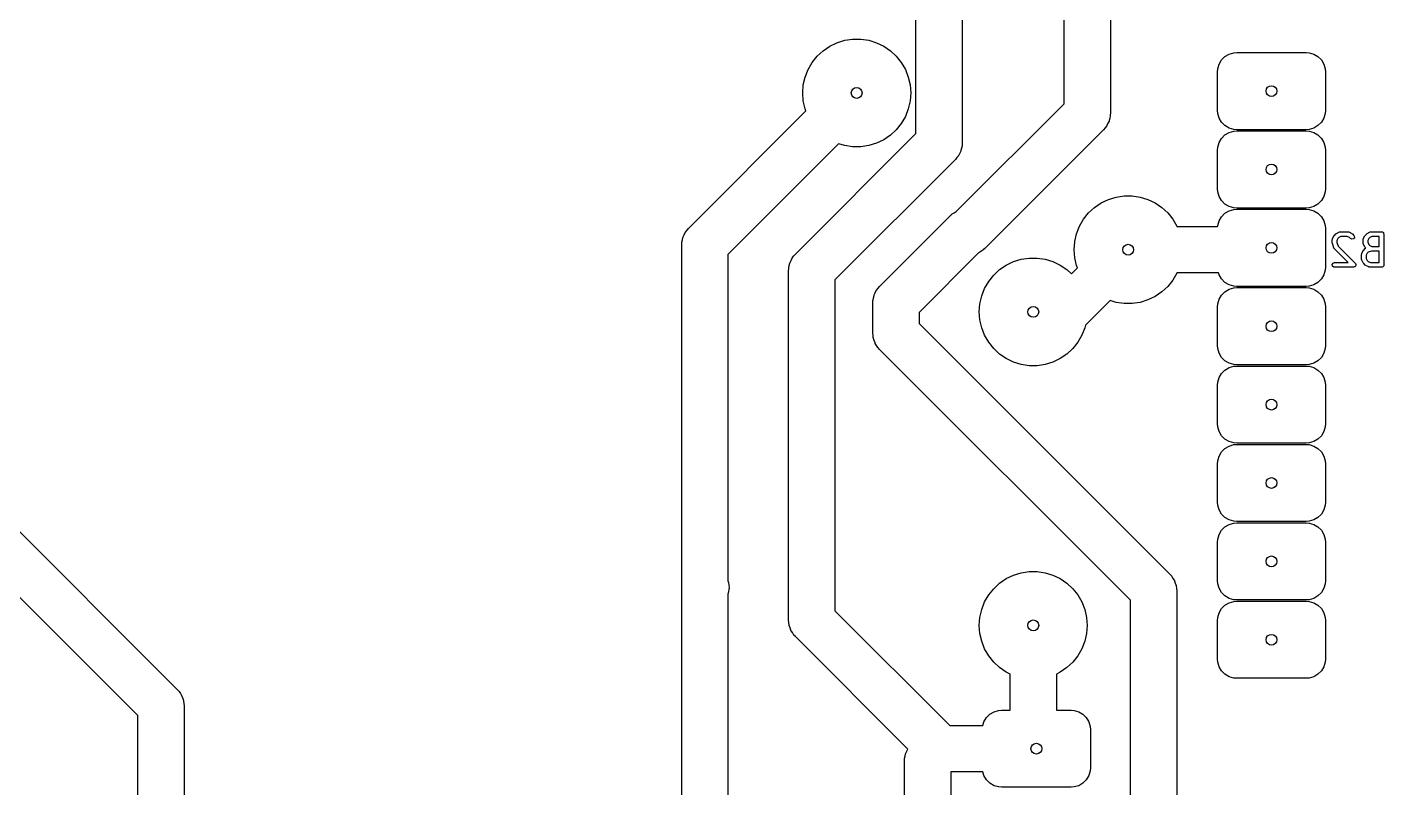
# Model space of a CAD drawing. Extents: x 90.5 to 180.6, y -135.5 to -50.2.
# Drawn here: x 135.49 to 179.46, y -108.29 to -83.64 of the extents above; entities that cross this region are included whole.
import ezdxf

# ---------------------------------------------------------------- set-up
doc = ezdxf.new("R2010")
doc.units = 0
doc.layers.add('BLACK', color=7, linetype='CONTINUOUS')

msp = doc.modelspace()

# ---------------------------------------------------------------- linework, layer by layer
at = {"layer": 'BLACK', "linetype": 'CONTINUOUS'}
for p, q in [((114.715, -79.4647), (140.357, -105.107)), ((170.6, -80.025), (170.6, -86.43)), ((169.1, -86.1193), (169.1, -80.3357)), ((139.077, -105.948), (113.874, -80.745)), ((164.295, -87.0843), (164.295, -83.2496)), ((165.795, -83.2496), (165.795, -87.395)), ((161.093, -84.5797), (161.285, -84.4018)), ((161.285, -84.4018), (161.501, -84.2545)), ((161.501, -84.2545), (161.737, -84.141)), ((161.737, -84.141), (161.987, -84.0639)), ((161.987, -84.0639), (162.245, -84.0249)), ((162.245, -84.0249), (162.507, -84.0249)), ((162.507, -84.0249), (162.766, -84.0639)), ((162.766, -84.0639), (163.016, -84.141)), ((163.016, -84.141), (163.251, -84.2545)), ((163.251, -84.2545), (163.467, -84.4018)), ((163.467, -84.4018), (163.659, -84.5797)), ((160.799, -85.0107), (160.93, -84.7842)), ((160.93, -84.7842), (161.093, -84.5797)), ((163.659, -84.5797), (163.822, -84.7842)), ((163.822, -84.7842), (163.953, -85.0107)), ((174.078, -84.9872), (174.121, -84.8368)), ((174.121, -84.8368), (174.201, -84.7019)), ((174.201, -84.7019), (174.312, -84.5912)), ((174.312, -84.5912), (174.447, -84.5114)), ((174.447, -84.5114), (174.597, -84.4677)), ((174.597, -84.4677), (174.695, -84.46)), ((174.695, -84.46), (176.945, -84.46)), ((176.945, -84.46), (177.043, -84.4677)), ((177.043, -84.4677), (177.193, -84.5114)), ((177.193, -84.5114), (177.328, -84.5912)), ((177.328, -84.5912), (177.439, -84.7019)), ((177.439, -84.7019), (177.519, -84.8368)), ((177.519, -84.8368), (177.562, -84.9872)), ((160.646, -85.5092), (160.704, -85.2542)), ((160.704, -85.2542), (160.799, -85.0107)), ((163.953, -85.0107), (164.048, -85.2542)), ((164.048, -85.2542), (164.107, -85.5092)), ((174.07, -85.085), (174.078, -84.9872)), ((174.07, -86.335), (174.07, -85.085)), ((177.562, -84.9872), (177.57, -85.085)), ((177.57, -85.085), (177.57, -86.335)), ((160.626, -85.77), (160.646, -85.5092)), ((164.107, -85.5092), (164.126, -85.77)), ((160.646, -86.0308), (160.626, -85.77)), ((160.704, -86.2858), (160.646, -86.0308)), ((164.107, -86.0308), (164.048, -86.2858)), ((164.126, -85.77), (164.107, -86.0308)), ((165.613, -89.6062), (169.1, -86.1193)), ((156.924, -90.1613), (160.731, -86.3546)), ((160.731, -86.3546), (160.704, -86.2858)), ((163.953, -86.5293), (163.822, -86.7558)), ((164.048, -86.2858), (163.953, -86.5293)), ((170.577, -86.5913), (170.562, -86.6659)), ((170.595, -86.5171), (170.577, -86.5913)), ((170.596, -86.5018), (170.595, -86.5171)), ((170.597, -86.4954), (170.596, -86.5018)), ((170.6, -86.43), (170.597, -86.4845)), ((170.597, -86.4845), (170.597, -86.4954)), ((174.078, -86.4328), (174.07, -86.335)), ((174.121, -86.5832), (174.078, -86.4328)), ((174.201, -86.7181), (174.121, -86.5832)), ((177.519, -86.5832), (177.439, -86.7181)), ((177.562, -86.4328), (177.519, -86.5832)), ((177.57, -86.335), (177.562, -86.4328)), ((163.659, -86.9603), (163.467, -87.1382)), ((163.822, -86.7558), (163.659, -86.9603)), ((170.38, -86.9603), (166.53, -90.8103)), ((170.428, -86.9005), (170.38, -86.9603)), ((170.477, -86.8421), (170.428, -86.9005)), ((170.482, -86.8323), (170.477, -86.8421)), ((170.488, -86.8237), (170.482, -86.8323)), ((170.521, -86.7546), (170.488, -86.8237)), ((170.555, -86.6865), (170.521, -86.7546)), ((170.557, -86.6758), (170.555, -86.6865)), ((170.562, -86.6659), (170.557, -86.6758)), ((174.312, -86.8288), (174.201, -86.7181)), ((174.447, -86.9086), (174.312, -86.8288)), ((174.312, -87.1312), (174.447, -87.0514)), ((174.597, -86.9523), (174.447, -86.9086)), ((174.447, -87.0514), (174.597, -87.0077)), ((174.695, -86.96), (174.597, -86.9523)), ((174.597, -87.0077), (174.695, -87)), ((176.945, -86.96), (174.695, -86.96)), ((174.695, -87), (176.945, -87)), ((177.043, -86.9523), (176.945, -86.96)), ((176.945, -87), (177.043, -87.0077)), ((177.193, -86.9086), (177.043, -86.9523)), ((177.043, -87.0077), (177.193, -87.0514)), ((177.328, -86.8288), (177.193, -86.9086)), ((177.193, -87.0514), (177.328, -87.1312)), ((177.439, -86.7181), (177.328, -86.8288)), ((161.791, -87.4158), (158.205, -91.0022)), ((160.39, -90.9897), (164.295, -87.0843)), ((161.987, -87.4761), (161.791, -87.4158)), ((162.245, -87.5151), (161.987, -87.4761)), ((162.766, -87.4761), (162.507, -87.5151)), ((163.016, -87.399), (162.766, -87.4761)), ((163.251, -87.2855), (163.016, -87.399)), ((163.467, -87.1382), (163.251, -87.2855)), ((165.79, -87.4821), (165.772, -87.5563)), ((165.791, -87.4668), (165.79, -87.4821)), ((165.792, -87.4604), (165.791, -87.4668)), ((165.795, -87.395), (165.792, -87.4495)), ((165.792, -87.4495), (165.792, -87.4604)), ((174.078, -87.5272), (174.121, -87.3768)), ((174.121, -87.3768), (174.201, -87.2419)), ((174.201, -87.2419), (174.312, -87.1312)), ((177.328, -87.1312), (177.439, -87.2419)), ((177.439, -87.2419), (177.519, -87.3768)), ((177.519, -87.3768), (177.562, -87.5272)), ((165.575, -87.9253), (161.67, -91.8307)), ((162.507, -87.5151), (162.245, -87.5151)), ((165.623, -87.8655), (165.575, -87.9253)), ((165.672, -87.8071), (165.623, -87.8655)), ((165.677, -87.7973), (165.672, -87.8071)), ((165.683, -87.7887), (165.677, -87.7973)), ((165.716, -87.7196), (165.683, -87.7887)), ((165.75, -87.6515), (165.716, -87.7196)), ((165.752, -87.6408), (165.75, -87.6515)), ((165.757, -87.6309), (165.752, -87.6408)), ((165.772, -87.5563), (165.757, -87.6309)), ((174.07, -87.625), (174.078, -87.5272)), ((174.07, -88.875), (174.07, -87.625)), ((177.562, -87.5272), (177.57, -87.625)), ((177.57, -87.625), (177.57, -88.875)), ((170.3, -89.3345), (170.536, -89.221)), ((170.536, -89.221), (170.786, -89.1439)), ((170.786, -89.1439), (171.044, -89.1049)), ((171.044, -89.1049), (171.306, -89.1049)), ((171.306, -89.1049), (171.564, -89.1439)), ((171.564, -89.1439), (171.814, -89.221)), ((171.814, -89.221), (172.05, -89.3345)), ((174.078, -88.9728), (174.07, -88.875)), ((174.121, -89.1232), (174.078, -88.9728)), ((174.201, -89.2581), (174.121, -89.1232)), ((174.312, -89.3688), (174.201, -89.2581)), ((177.439, -89.2581), (177.328, -89.3688)), ((177.519, -89.1232), (177.439, -89.2581)), ((177.562, -88.9728), (177.519, -89.1232)), ((177.57, -88.875), (177.562, -88.9728)), ((165.45, -89.7134), (165.458, -89.7055)), ((165.458, -89.7055), (165.463, -89.7019)), ((165.463, -89.7019), (165.475, -89.6917)), ((165.475, -89.6917), (165.54, -89.6517)), ((165.54, -89.6517), (165.603, -89.6098)), ((165.603, -89.6098), (165.613, -89.6062)), ((169.729, -89.8642), (169.892, -89.6597)), ((169.892, -89.6597), (170.084, -89.4818)), ((170.084, -89.4818), (170.3, -89.3345)), ((172.05, -89.3345), (172.266, -89.4818)), ((172.266, -89.4818), (172.458, -89.6597)), ((172.458, -89.6597), (172.621, -89.8642)), ((174.201, -89.7819), (174.312, -89.6712)), ((174.447, -89.4486), (174.312, -89.3688)), ((174.312, -89.6712), (174.447, -89.5914)), ((174.597, -89.4923), (174.447, -89.4486)), ((174.447, -89.5914), (174.597, -89.5477)), ((174.695, -89.5), (174.597, -89.4923)), ((174.597, -89.5477), (174.695, -89.54)), ((176.945, -89.5), (174.695, -89.5)), ((174.695, -89.54), (176.945, -89.54)), ((177.043, -89.4923), (176.945, -89.5)), ((176.945, -89.54), (177.043, -89.5477)), ((177.193, -89.4486), (177.043, -89.4923)), ((177.043, -89.5477), (177.193, -89.5914)), ((177.328, -89.3688), (177.193, -89.4486)), ((177.193, -89.5914), (177.328, -89.6712)), ((177.328, -89.6712), (177.439, -89.7819)), ((163.12, -92.0397), (165.41, -89.7497)), ((165.41, -89.7497), (165.45, -89.7134)), ((169.503, -90.3342), (169.598, -90.0907)), ((169.598, -90.0907), (169.729, -89.8642)), ((172.621, -89.8642), (172.752, -90.0907)), ((172.752, -90.0907), (172.755, -90.1)), ((172.755, -90.1), (174.075, -90.1)), ((174.075, -90.1), (174.078, -90.0672)), ((174.078, -90.0672), (174.121, -89.9168)), ((174.121, -89.9168), (174.201, -89.7819)), ((177.439, -89.7819), (177.519, -89.9168)), ((177.519, -89.9168), (177.562, -90.0672)), ((177.562, -90.0672), (177.57, -90.165)), ((156.71, -90.6045), (156.727, -90.5303)), ((156.727, -90.5303), (156.743, -90.4557)), ((156.743, -90.4557), (156.747, -90.4457)), ((156.747, -90.4457), (156.75, -90.4351)), ((156.75, -90.4351), (156.784, -90.3669)), ((156.784, -90.3669), (156.816, -90.2978)), ((156.816, -90.2978), (156.823, -90.2892)), ((156.823, -90.2892), (156.828, -90.2794)), ((156.828, -90.2794), (156.877, -90.2211)), ((156.877, -90.2211), (156.924, -90.1613)), ((169.445, -90.5892), (169.503, -90.3342)), ((177.57, -90.165), (177.57, -91.415)), ((177.789, -90.5329), (177.794, -90.5072)), ((177.789, -90.6281), (177.789, -90.5329)), ((177.794, -90.5072), (177.797, -90.5038)), ((177.797, -90.4993), (177.845, -90.4041)), ((177.797, -90.5038), (177.797, -90.4993)), ((177.845, -90.4041), (177.858, -90.3861)), ((177.858, -90.3861), (177.859, -90.3846)), ((177.859, -90.3846), (177.906, -90.337)), ((177.906, -90.337), (177.925, -90.3241)), ((177.925, -90.3241), (177.926, -90.3229)), ((177.926, -90.3229), (178.021, -90.2753)), ((177.974, -90.482), (177.939, -90.5506)), ((177.939, -90.5506), (177.939, -90.6159)), ((178.004, -90.4516), (177.974, -90.482)), ((178.072, -90.4174), (178.004, -90.4516)), ((178.021, -90.2753), (178.046, -90.2679)), ((178.046, -90.2679), (178.051, -90.2689)), ((178.051, -90.2689), (178.055, -90.2674)), ((178.055, -90.2674), (178.293, -90.2674)), ((178.275, -90.4174), (178.072, -90.4174)), ((178.344, -90.4516), (178.275, -90.4174)), ((178.293, -90.2674), (178.319, -90.2719)), ((178.319, -90.2719), (178.322, -90.2748)), ((178.322, -90.2748), (178.326, -90.2753)), ((178.326, -90.2753), (178.422, -90.3229)), ((178.383, -90.4907), (178.344, -90.4516)), ((178.429, -90.5123), (178.383, -90.4907)), ((178.422, -90.3229), (178.44, -90.3363)), ((178.479, -90.4991), (178.429, -90.5123)), ((178.44, -90.3363), (178.441, -90.337)), ((178.441, -90.337), (178.489, -90.3846)), ((178.508, -90.457), (178.479, -90.4991)), ((178.489, -90.3846), (178.504, -90.4059)), ((178.504, -90.4059), (178.508, -90.457)), ((178.789, -90.5329), (178.794, -90.5072)), ((178.789, -90.6281), (178.789, -90.5329)), ((178.794, -90.5072), (178.797, -90.5038)), ((178.797, -90.4993), (178.845, -90.4041)), ((178.797, -90.5038), (178.797, -90.4993)), ((178.845, -90.4041), (178.858, -90.3861)), ((178.858, -90.3861), (178.859, -90.3846)), ((178.859, -90.3846), (178.906, -90.337)), ((178.906, -90.337), (178.925, -90.3241)), ((178.925, -90.3241), (178.926, -90.3229)), ((178.926, -90.3229), (179.021, -90.2753)), ((178.974, -90.482), (178.939, -90.5506)), ((178.939, -90.5506), (178.939, -90.6104)), ((179.004, -90.4516), (178.974, -90.482)), ((179.072, -90.4174), (179.004, -90.4516)), ((179.021, -90.2753), (179.046, -90.2679)), ((179.046, -90.2679), (179.051, -90.2689)), ((179.051, -90.2689), (179.055, -90.2674)), ((179.055, -90.2674), (179.388, -90.2674)), ((179.313, -90.4174), (179.072, -90.4174)), ((179.313, -90.7436), (179.313, -90.4174)), ((179.388, -90.2674), (179.398, -90.2691)), ((179.398, -90.2691), (179.401, -90.2685)), ((179.401, -90.2685), (179.404, -90.2702)), ((179.404, -90.2702), (179.414, -90.2719)), ((179.414, -90.2719), (179.429, -90.2844)), ((179.429, -90.2844), (179.446, -90.2942)), ((179.446, -90.2942), (179.448, -90.3005)), ((179.448, -90.3005), (179.453, -90.3049)), ((179.453, -90.3049), (179.456, -90.3241)), ((179.456, -90.3241), (179.463, -90.3424)), ((179.463, -90.3424), (179.463, -91.3424)), ((156.705, -90.6916), (156.708, -90.6371)), ((156.705, -119.755), (156.705, -90.6916)), ((156.707, -90.6262), (156.709, -90.6198)), ((156.708, -90.6371), (156.707, -90.6262)), ((156.709, -90.6198), (156.71, -90.6045)), ((158.205, -91.0022), (158.205, -101.578)), ((160.342, -91.0495), (160.39, -90.9897)), ((166.327, -90.9538), (164.4, -92.8807)), ((166.337, -90.9502), (166.327, -90.9538)), ((166.4, -90.9083), (166.337, -90.9502)), ((166.465, -90.8683), (166.4, -90.9083)), ((166.477, -90.8581), (166.465, -90.8683)), ((166.482, -90.8545), (166.477, -90.8581)), ((166.49, -90.8466), (166.482, -90.8545)), ((166.53, -90.8103), (166.49, -90.8466)), ((169.425, -90.85), (169.445, -90.5892)), ((169.445, -91.1108), (169.425, -90.85)), ((177.79, -90.6296), (177.789, -90.6281)), ((177.793, -90.6518), (177.79, -90.6296)), ((177.841, -90.7947), (177.793, -90.6518)), ((177.844, -90.7982), (177.841, -90.7947)), ((177.844, -90.8026), (177.844, -90.7982)), ((177.859, -90.824), (177.844, -90.8026)), ((178.302, -91.2674), (177.859, -90.824)), ((177.939, -90.6159), (177.977, -90.7304)), ((177.977, -90.7304), (178.536, -91.2893)), ((178.742, -91.009), (178.746, -90.9834)), ((178.742, -91.1519), (178.742, -91.009)), ((178.746, -90.9834), (178.749, -90.98)), ((178.749, -90.98), (178.75, -90.9755)), ((178.75, -90.9755), (178.797, -90.8803)), ((178.791, -90.6323), (178.789, -90.6281)), ((178.79, -90.6367), (178.791, -90.6323)), ((178.797, -90.6616), (178.79, -90.6367)), ((178.845, -90.7569), (178.797, -90.6616)), ((178.797, -90.8803), (178.811, -90.8623)), ((178.811, -90.8608), (178.859, -90.8132)), ((178.811, -90.8623), (178.811, -90.8608)), ((178.846, -90.758), (178.845, -90.7569)), ((178.859, -90.7764), (178.846, -90.758)), ((178.881, -90.7982), (178.859, -90.7764)), ((178.859, -90.8132), (178.88, -90.7982)), ((178.88, -90.7982), (178.881, -90.7982)), ((178.926, -90.9582), (178.892, -91.0268)), ((178.952, -90.9317), (178.926, -90.9582)), ((178.939, -90.6104), (178.974, -90.6789)), ((179.067, -90.8936), (178.952, -90.9317)), ((178.974, -90.6789), (179.004, -90.7093)), ((179.004, -90.7093), (179.072, -90.7436)), ((179.313, -90.8936), (179.067, -90.8936)), ((179.072, -90.7436), (179.313, -90.7436)), ((179.313, -91.2674), (179.313, -90.8936)), ((160.17, -91.52), (160.173, -91.4655)), ((160.173, -91.4546), (160.174, -91.4482)), ((160.173, -91.4655), (160.173, -91.4546)), ((160.174, -91.4482), (160.175, -91.4329)), ((160.175, -91.4329), (160.193, -91.3587)), ((160.193, -91.3587), (160.208, -91.2841)), ((160.208, -91.2841), (160.213, -91.2742)), ((160.213, -91.2742), (160.215, -91.2635)), ((160.215, -91.2635), (160.249, -91.1954)), ((160.249, -91.1954), (160.282, -91.1263)), ((160.282, -91.1263), (160.288, -91.1177)), ((160.288, -91.1177), (160.293, -91.1079)), ((160.293, -91.1079), (160.342, -91.0495)), ((167.009, -91.4968), (167.225, -91.3495)), ((167.225, -91.3495), (167.461, -91.236)), ((167.461, -91.236), (167.711, -91.1589)), ((167.711, -91.1589), (167.969, -91.1199)), ((167.969, -91.1199), (168.231, -91.1199)), ((168.231, -91.1199), (168.489, -91.1589)), ((168.489, -91.1589), (168.739, -91.236)), ((168.739, -91.236), (168.975, -91.3495)), ((168.975, -91.3495), (169.191, -91.4968)), ((169.334, -91.6298), (169.53, -91.4346)), ((169.503, -91.3658), (169.445, -91.1108)), ((169.53, -91.4346), (169.503, -91.3658)), ((177.57, -91.415), (177.562, -91.5128)), ((177.79, -91.3294), (177.816, -91.2849)), ((177.799, -91.3799), (177.79, -91.3294)), ((177.839, -91.4129), (177.799, -91.3799)), ((177.816, -91.2849), (177.864, -91.2674)), ((177.864, -91.4174), (177.839, -91.4129)), ((177.864, -91.2674), (178.302, -91.2674)), ((178.483, -91.4174), (177.864, -91.4174)), ((178.505, -91.4097), (178.483, -91.4174)), ((178.526, -91.4038), (178.505, -91.4097)), ((178.528, -91.401), (178.526, -91.4038)), ((178.532, -91.3998), (178.528, -91.401)), ((178.543, -91.3803), (178.532, -91.3998)), ((178.536, -91.2893), (178.546, -91.3028)), ((178.556, -91.3618), (178.543, -91.3803)), ((178.546, -91.3028), (178.548, -91.3049)), ((178.548, -91.3049), (178.549, -91.3069)), ((178.549, -91.3069), (178.551, -91.3107)), ((178.551, -91.3107), (178.553, -91.3332)), ((178.553, -91.3332), (178.557, -91.3554)), ((178.557, -91.3554), (178.555, -91.3584)), ((178.555, -91.3584), (178.556, -91.3618)), ((178.743, -91.1561), (178.742, -91.1519)), ((178.742, -91.1605), (178.743, -91.1561)), ((178.75, -91.1854), (178.742, -91.1605)), ((178.797, -91.2807), (178.75, -91.1854)), ((178.798, -91.2818), (178.797, -91.2807)), ((178.811, -91.3002), (178.798, -91.2818)), ((178.859, -91.3478), (178.811, -91.3002)), ((178.86, -91.3485), (178.859, -91.3478)), ((178.878, -91.3618), (178.86, -91.3485)), ((178.974, -91.4095), (178.878, -91.3618)), ((178.892, -91.0268), (178.892, -91.1342)), ((178.892, -91.1342), (178.926, -91.2027)), ((178.926, -91.2027), (178.956, -91.2331)), ((178.956, -91.2331), (179.025, -91.2674)), ((178.978, -91.41), (178.974, -91.4095)), ((178.981, -91.4129), (178.978, -91.41)), ((179.007, -91.4174), (178.981, -91.4129)), ((179.388, -91.4174), (179.007, -91.4174)), ((179.025, -91.2674), (179.313, -91.2674)), ((179.406, -91.4107), (179.388, -91.4174)), ((179.426, -91.4073), (179.406, -91.4107)), ((179.43, -91.4021), (179.426, -91.4073)), ((179.436, -91.3998), (179.43, -91.4021)), ((179.446, -91.383), (179.436, -91.3998)), ((179.459, -91.368), (179.446, -91.383)), ((179.46, -91.3583), (179.459, -91.368)), ((179.462, -91.3554), (179.46, -91.3583)), ((179.463, -91.3424), (179.461, -91.3521)), ((179.461, -91.3521), (179.462, -91.3554)), ((160.17, -102.86), (160.17, -91.52)), ((161.67, -91.8307), (161.67, -102.549)), ((166.523, -92.1057), (166.654, -91.8792)), ((166.654, -91.8792), (166.817, -91.6747)), ((166.817, -91.6747), (167.009, -91.4968)), ((169.191, -91.4968), (169.334, -91.6298)), ((172.621, -91.8358), (172.458, -92.0403)), ((172.752, -91.6093), (172.621, -91.8358)), ((172.755, -91.6), (172.752, -91.6093)), ((174.103, -91.6), (172.755, -91.6)), ((174.121, -91.6632), (174.103, -91.6)), ((174.201, -91.7981), (174.121, -91.6632)), ((174.312, -91.9088), (174.201, -91.7981)), ((177.439, -91.7981), (177.328, -91.9088)), ((177.519, -91.6632), (177.439, -91.7981)), ((177.562, -91.5128), (177.519, -91.6632)), ((162.923, -92.4087), (162.938, -92.3341)), ((162.938, -92.3341), (162.943, -92.3242)), ((162.943, -92.3242), (162.945, -92.3135)), ((162.945, -92.3135), (162.979, -92.2454)), ((162.979, -92.2454), (163.012, -92.1763)), ((163.012, -92.1763), (163.018, -92.1677)), ((163.018, -92.1677), (163.023, -92.1579)), ((163.023, -92.1579), (163.072, -92.0995)), ((163.072, -92.0995), (163.12, -92.0397)), ((166.428, -92.3492), (166.523, -92.1057)), ((172.266, -92.2182), (172.05, -92.3655)), ((172.458, -92.0403), (172.266, -92.2182)), ((174.121, -92.4568), (174.201, -92.3219)), ((174.201, -92.3219), (174.312, -92.2112)), ((174.447, -91.9886), (174.312, -91.9088)), ((174.312, -92.2112), (174.447, -92.1314)), ((174.597, -92.0323), (174.447, -91.9886)), ((174.447, -92.1314), (174.597, -92.0877)), ((174.695, -92.04), (174.597, -92.0323)), ((174.597, -92.0877), (174.695, -92.08)), ((176.945, -92.04), (174.695, -92.04)), ((174.695, -92.08), (176.945, -92.08)), ((177.043, -92.0323), (176.945, -92.04)), ((176.945, -92.08), (177.043, -92.0877)), ((177.193, -91.9886), (177.043, -92.0323)), ((177.043, -92.0877), (177.193, -92.1314)), ((177.328, -91.9088), (177.193, -91.9886)), ((177.193, -92.1314), (177.328, -92.2112)), ((177.328, -92.2112), (177.439, -92.3219)), ((177.439, -92.3219), (177.519, -92.4568)), ((162.9, -92.57), (162.903, -92.5155)), ((162.9, -93.55), (162.9, -92.57)), ((162.903, -92.5046), (162.904, -92.4982)), ((162.903, -92.5155), (162.903, -92.5046)), ((162.904, -92.4982), (162.905, -92.4829)), ((162.905, -92.4829), (162.923, -92.4087)), ((166.35, -92.865), (166.37, -92.6042)), ((166.37, -92.6042), (166.428, -92.3492)), ((170.59, -92.4958), (169.792, -93.2935)), ((170.786, -92.5561), (170.59, -92.4958)), ((171.044, -92.5951), (170.786, -92.5561)), ((171.306, -92.5951), (171.044, -92.5951)), ((171.564, -92.5561), (171.306, -92.5951)), ((171.814, -92.479), (171.564, -92.5561)), ((172.05, -92.3655), (171.814, -92.479)), ((174.07, -92.705), (174.078, -92.6072)), ((174.07, -93.955), (174.07, -92.705)), ((174.078, -92.6072), (174.121, -92.4568)), ((177.519, -92.4568), (177.562, -92.6072)), ((177.562, -92.6072), (177.57, -92.705)), ((177.57, -92.705), (177.57, -93.955)), ((164.4, -92.8807), (164.4, -93.2393)), ((166.37, -93.1258), (166.35, -92.865)), ((166.428, -93.3808), (166.37, -93.1258)), ((162.909, -93.6257), (162.9, -93.55)), ((162.915, -93.7017), (162.909, -93.6257)), ((164.4, -93.2393), (172.53, -101.37)), ((166.523, -93.6243), (166.428, -93.3808)), ((166.654, -93.8508), (166.523, -93.6243)), ((169.677, -93.6243), (169.546, -93.8508)), ((169.772, -93.3808), (169.677, -93.6243)), ((169.792, -93.2935), (169.772, -93.3808)), ((162.919, -93.7121), (162.915, -93.7017)), ((162.92, -93.723), (162.919, -93.7121)), ((162.946, -93.7946), (162.92, -93.723)), ((162.97, -93.867), (162.946, -93.7946)), ((162.976, -93.8763), (162.97, -93.867)), ((162.98, -93.8866), (162.976, -93.8763)), ((163.022, -93.9503), (162.98, -93.8866)), ((163.062, -94.0152), (163.022, -93.9503)), ((163.072, -94.0266), (163.062, -94.0152)), ((163.075, -94.0321), (163.072, -94.0266)), ((163.083, -94.0396), (163.075, -94.0321)), ((163.12, -94.0803), (163.083, -94.0396)), ((171.25, -102.211), (163.12, -94.0803)), ((166.817, -94.0553), (166.654, -93.8508)), ((167.009, -94.2332), (166.817, -94.0553)), ((169.383, -94.0553), (169.191, -94.2332)), ((169.546, -93.8508), (169.383, -94.0553)), ((174.078, -94.0528), (174.07, -93.955)), ((174.121, -94.2032), (174.078, -94.0528)), ((177.562, -94.0528), (177.519, -94.2032)), ((177.57, -93.955), (177.562, -94.0528)), ((167.225, -94.3805), (167.009, -94.2332)), ((167.461, -94.494), (167.225, -94.3805)), ((167.711, -94.5711), (167.461, -94.494)), ((168.739, -94.494), (168.489, -94.5711)), ((168.975, -94.3805), (168.739, -94.494)), ((169.191, -94.2332), (168.975, -94.3805)), ((174.201, -94.3381), (174.121, -94.2032)), ((174.312, -94.4488), (174.201, -94.3381)), ((174.447, -94.5286), (174.312, -94.4488)), ((174.597, -94.5723), (174.447, -94.5286)), ((177.193, -94.5286), (177.043, -94.5723)), ((177.328, -94.4488), (177.193, -94.5286)), ((177.439, -94.3381), (177.328, -94.4488)), ((177.519, -94.2032), (177.439, -94.3381)), ((167.969, -94.6101), (167.711, -94.5711)), ((168.231, -94.6101), (167.969, -94.6101)), ((168.489, -94.5711), (168.231, -94.6101)), ((174.121, -94.9968), (174.201, -94.8619)), ((174.201, -94.8619), (174.312, -94.7512)), ((174.312, -94.7512), (174.447, -94.6714)), ((174.447, -94.6714), (174.597, -94.6277)), ((174.695, -94.58), (174.597, -94.5723)), ((174.597, -94.6277), (174.695, -94.62)), ((176.945, -94.58), (174.695, -94.58)), ((174.695, -94.62), (176.945, -94.62)), ((177.043, -94.5723), (176.945, -94.58)), ((176.945, -94.62), (177.043, -94.6277)), ((177.043, -94.6277), (177.193, -94.6714)), ((177.193, -94.6714), (177.328, -94.7512)), ((177.328, -94.7512), (177.439, -94.8619)), ((177.439, -94.8619), (177.519, -94.9968)), ((174.07, -95.245), (174.078, -95.1472)), ((174.07, -96.495), (174.07, -95.245)), ((174.078, -95.1472), (174.121, -94.9968)), ((177.519, -94.9968), (177.562, -95.1472)), ((177.562, -95.1472), (177.57, -95.245)), ((177.57, -95.245), (177.57, -96.495)), ((174.078, -96.5928), (174.07, -96.495)), ((174.121, -96.7432), (174.078, -96.5928)), ((177.562, -96.5928), (177.519, -96.7432)), ((177.57, -96.495), (177.562, -96.5928)), ((174.201, -96.8781), (174.121, -96.7432)), ((174.312, -96.9888), (174.201, -96.8781)), ((174.447, -97.0686), (174.312, -96.9888)), ((174.597, -97.1123), (174.447, -97.0686)), ((174.447, -97.2114), (174.597, -97.1677)), ((174.695, -97.12), (174.597, -97.1123)), ((174.597, -97.1677), (174.695, -97.16)), ((176.945, -97.12), (174.695, -97.12)), ((174.695, -97.16), (176.945, -97.16)), ((177.043, -97.1123), (176.945, -97.12)), ((176.945, -97.16), (177.043, -97.1677)), ((177.193, -97.0686), (177.043, -97.1123)), ((177.043, -97.1677), (177.193, -97.2114)), ((177.328, -96.9888), (177.193, -97.0686)), ((177.439, -96.8781), (177.328, -96.9888)), ((177.519, -96.7432), (177.439, -96.8781)), ((174.078, -97.6872), (174.121, -97.5368)), ((174.121, -97.5368), (174.201, -97.4019)), ((174.201, -97.4019), (174.312, -97.2912)), ((174.312, -97.2912), (174.447, -97.2114)), ((177.193, -97.2114), (177.328, -97.2912)), ((177.328, -97.2912), (177.439, -97.4019)), ((177.439, -97.4019), (177.519, -97.5368)), ((177.519, -97.5368), (177.562, -97.6872)), ((174.07, -97.785), (174.078, -97.6872)), ((174.07, -99.035), (174.07, -97.785)), ((177.562, -97.6872), (177.57, -97.785)), ((177.57, -97.785), (177.57, -99.035)), ((174.078, -99.1328), (174.07, -99.035)), ((174.121, -99.2832), (174.078, -99.1328)), ((174.201, -99.4181), (174.121, -99.2832)), ((177.519, -99.2832), (177.439, -99.4181)), ((177.562, -99.1328), (177.519, -99.2832)), ((177.57, -99.035), (177.562, -99.1328)), ((174.312, -99.5288), (174.201, -99.4181)), ((174.447, -99.6086), (174.312, -99.5288)), ((174.312, -99.8312), (174.447, -99.7514)), ((174.597, -99.6523), (174.447, -99.6086)), ((174.447, -99.7514), (174.597, -99.7077)), ((174.695, -99.66), (174.597, -99.6523)), ((174.597, -99.7077), (174.695, -99.7)), ((176.945, -99.66), (174.695, -99.66)), ((174.695, -99.7), (176.945, -99.7)), ((177.043, -99.6523), (176.945, -99.66)), ((176.945, -99.7), (177.043, -99.7077)), ((177.193, -99.6086), (177.043, -99.6523)), ((177.043, -99.7077), (177.193, -99.7514)), ((177.328, -99.5288), (177.193, -99.6086)), ((177.193, -99.7514), (177.328, -99.8312)), ((177.439, -99.4181), (177.328, -99.5288)), ((174.07, -100.325), (174.078, -100.227)), ((174.078, -100.227), (174.121, -100.077)), ((174.121, -100.077), (174.201, -99.9419)), ((174.201, -99.9419), (174.312, -99.8312)), ((177.328, -99.8312), (177.439, -99.9419)), ((177.439, -99.9419), (177.519, -100.077)), ((177.519, -100.077), (177.562, -100.227)), ((177.562, -100.227), (177.57, -100.325)), ((174.07, -101.575), (174.07, -100.325)), ((177.57, -100.325), (177.57, -101.575)), ((158.205, -101.578), (158.225, -101.638)), ((167.009, -101.657), (167.225, -101.509)), ((167.225, -101.509), (167.461, -101.396)), ((167.461, -101.396), (167.711, -101.319)), ((167.711, -101.319), (167.969, -101.28)), ((167.969, -101.28), (168.231, -101.28)), ((168.231, -101.28), (168.489, -101.319)), ((168.489, -101.319), (168.739, -101.396)), ((168.739, -101.396), (168.975, -101.509)), ((168.975, -101.509), (169.191, -101.657)), ((172.53, -101.37), (172.567, -101.41)), ((172.567, -101.41), (172.575, -101.418)), ((172.575, -101.418), (172.578, -101.423)), ((172.578, -101.423), (172.588, -101.435)), ((172.588, -101.435), (172.628, -101.5)), ((172.628, -101.5), (172.67, -101.563)), ((172.67, -101.563), (172.674, -101.574)), ((172.674, -101.574), (172.68, -101.583)), ((174.078, -101.673), (174.07, -101.575)), ((177.57, -101.575), (177.562, -101.673)), ((158.214, -101.984), (158.205, -102.009)), ((158.205, -102.009), (158.205, -111.969)), ((158.24, -101.812), (158.214, -101.984)), ((158.225, -101.638), (158.24, -101.812)), ((166.654, -102.039), (166.817, -101.835)), ((166.817, -101.835), (167.009, -101.657)), ((169.191, -101.657), (169.383, -101.835)), ((169.383, -101.835), (169.546, -102.039)), ((172.68, -101.583), (172.704, -101.655)), ((172.704, -101.655), (172.73, -101.727)), ((172.73, -101.727), (172.731, -101.738)), ((172.731, -101.738), (172.735, -101.748)), ((172.735, -101.748), (172.741, -101.824)), ((172.741, -101.824), (172.75, -101.9)), ((172.75, -101.9), (172.75, -121.489)), ((174.121, -101.823), (174.078, -101.673)), ((174.201, -101.958), (174.121, -101.823)), ((174.312, -102.069), (174.201, -101.958)), ((177.439, -101.958), (177.328, -102.069)), ((177.519, -101.823), (177.439, -101.958)), ((177.562, -101.673), (177.519, -101.823)), ((166.428, -102.509), (166.523, -102.266)), ((166.523, -102.266), (166.654, -102.039)), ((169.546, -102.039), (169.677, -102.266)), ((169.677, -102.266), (169.772, -102.509)), ((171.25, -108.81), (171.25, -102.211)), ((174.201, -102.482), (174.312, -102.371)), ((174.447, -102.149), (174.312, -102.069)), ((174.312, -102.371), (174.447, -102.291)), ((174.597, -102.192), (174.447, -102.149)), ((174.447, -102.291), (174.597, -102.248)), ((174.695, -102.2), (174.597, -102.192)), ((174.597, -102.248), (174.695, -102.24)), ((176.945, -102.2), (174.695, -102.2)), ((174.695, -102.24), (176.945, -102.24)), ((177.043, -102.192), (176.945, -102.2)), ((176.945, -102.24), (177.043, -102.248)), ((177.193, -102.149), (177.043, -102.192)), ((177.043, -102.248), (177.193, -102.291)), ((177.328, -102.069), (177.193, -102.149)), ((177.193, -102.291), (177.328, -102.371)), ((177.328, -102.371), (177.439, -102.482)), ((160.179, -102.936), (160.17, -102.86)), ((161.67, -102.549), (165.391, -106.27)), ((166.35, -103.025), (166.37, -102.764)), ((166.37, -102.764), (166.428, -102.509)), ((169.772, -102.509), (169.83, -102.764)), ((169.83, -102.764), (169.85, -103.025)), ((174.07, -102.865), (174.078, -102.767)), ((174.07, -104.115), (174.07, -102.865)), ((174.078, -102.767), (174.121, -102.617)), ((174.121, -102.617), (174.201, -102.482)), ((177.439, -102.482), (177.519, -102.617)), ((177.519, -102.617), (177.562, -102.767)), ((177.562, -102.767), (177.57, -102.865)), ((177.57, -102.865), (177.57, -104.115)), ((160.185, -103.012), (160.179, -102.936)), ((160.189, -103.022), (160.185, -103.012)), ((160.19, -103.033), (160.189, -103.022)), ((160.216, -103.105), (160.19, -103.033)), ((160.24, -103.177), (160.216, -103.105)), ((160.246, -103.186), (160.24, -103.177)), ((160.25, -103.197), (160.246, -103.186)), ((160.292, -103.26), (160.25, -103.197)), ((160.332, -103.325), (160.292, -103.26)), ((160.342, -103.337), (160.332, -103.325)), ((160.345, -103.342), (160.342, -103.337)), ((166.37, -103.286), (166.35, -103.025)), ((166.428, -103.541), (166.37, -103.286)), ((169.83, -103.286), (169.772, -103.541)), ((169.85, -103.025), (169.83, -103.286)), ((160.353, -103.35), (160.345, -103.342)), ((160.39, -103.39), (160.353, -103.35)), ((164.035, -107.035), (160.39, -103.39)), ((166.523, -103.784), (166.428, -103.541)), ((169.772, -103.541), (169.677, -103.784)), ((166.654, -104.011), (166.523, -103.784)), ((166.817, -104.215), (166.654, -104.011)), ((167.009, -104.393), (166.817, -104.215)), ((169.383, -104.215), (169.191, -104.393)), ((169.546, -104.011), (169.383, -104.215)), ((169.677, -103.784), (169.546, -104.011)), ((174.078, -104.213), (174.07, -104.115)), ((174.121, -104.363), (174.078, -104.213)), ((177.562, -104.213), (177.519, -104.363)), ((177.57, -104.115), (177.562, -104.213)), ((167.225, -104.541), (167.009, -104.393)), ((167.35, -104.601), (167.225, -104.541)), ((167.35, -105.77), (167.35, -104.601)), ((168.975, -104.541), (168.85, -104.601)), ((168.85, -104.601), (168.85, -105.77)), ((169.191, -104.393), (168.975, -104.541)), ((174.201, -104.498), (174.121, -104.363)), ((174.312, -104.609), (174.201, -104.498)), ((174.447, -104.689), (174.312, -104.609)), ((177.328, -104.609), (177.193, -104.689)), ((177.439, -104.498), (177.328, -104.609)), ((177.519, -104.363), (177.439, -104.498)), ((174.597, -104.732), (174.447, -104.689)), ((174.695, -104.74), (174.597, -104.732)), ((176.945, -104.74), (174.695, -104.74)), ((177.043, -104.732), (176.945, -104.74)), ((177.193, -104.689), (177.043, -104.732)), ((140.357, -105.107), (140.394, -105.147)), ((140.394, -105.147), (140.402, -105.155)), ((140.402, -105.155), (140.405, -105.16)), ((140.405, -105.16), (140.415, -105.172)), ((140.415, -105.172), (140.455, -105.237)), ((140.455, -105.237), (140.497, -105.3)), ((140.497, -105.3), (140.501, -105.311)), ((140.501, -105.311), (140.507, -105.32)), ((140.507, -105.32), (140.531, -105.392)), ((140.531, -105.392), (140.557, -105.464)), ((140.557, -105.464), (140.558, -105.475)), ((140.558, -105.475), (140.562, -105.485)), ((140.562, -105.485), (140.568, -105.561)), ((139.077, -120.523), (139.077, -105.948)), ((140.568, -105.561), (140.577, -105.637)), ((140.577, -105.637), (140.577, -120.212)), ((166.581, -106.012), (166.692, -105.901)), ((166.692, -105.901), (166.827, -105.821)), ((166.827, -105.821), (166.977, -105.778)), ((166.977, -105.778), (167.075, -105.77)), ((167.075, -105.77), (167.35, -105.77)), ((168.85, -105.77), (169.325, -105.77)), ((169.325, -105.77), (169.423, -105.778)), ((169.423, -105.778), (169.573, -105.821)), ((169.573, -105.821), (169.708, -105.901)), ((169.708, -105.901), (169.819, -106.012)), ((165.391, -106.27), (166.466, -106.27)), ((166.466, -106.27), (166.501, -106.147)), ((166.501, -106.147), (166.581, -106.012)), ((169.819, -106.012), (169.899, -106.147)), ((169.899, -106.147), (169.942, -106.297)), ((169.942, -106.297), (169.95, -106.395)), ((169.95, -106.395), (169.95, -107.645)), ((163.93, -107.338), (163.948, -107.264)), ((163.948, -107.264), (163.963, -107.189)), ((163.963, -107.189), (163.968, -107.179)), ((163.968, -107.179), (163.97, -107.168)), ((163.97, -107.168), (164.004, -107.1)), ((164.004, -107.1), (164.035, -107.035)), ((163.925, -107.425), (163.928, -107.371)), ((163.925, -110.025), (163.925, -107.425)), ((163.928, -107.36), (163.929, -107.353)), ((163.928, -107.371), (163.928, -107.36)), ((163.929, -107.353), (163.93, -107.338)), ((169.95, -107.645), (169.942, -107.743)), ((166.466, -107.77), (165.425, -107.77)), ((165.425, -107.77), (165.425, -112.739)), ((166.501, -107.893), (166.466, -107.77)), ((166.581, -108.028), (166.501, -107.893)), ((166.692, -108.139), (166.581, -108.028)), ((166.827, -108.219), (166.692, -108.139)), ((169.708, -108.139), (169.573, -108.219)), ((169.819, -108.028), (169.708, -108.139)), ((169.899, -107.893), (169.819, -108.028)), ((169.942, -107.743), (169.899, -107.893)), ((166.977, -108.262), (166.827, -108.219)), ((167.075, -108.27), (166.977, -108.262)), ((169.325, -108.27), (167.075, -108.27)), ((169.423, -108.262), (169.325, -108.27)), ((169.573, -108.219), (169.423, -108.262))]:
    msp.add_line(p, q, dxfattribs=at)
at = {"layer": 'BLACK'}
for centre in [(162.376, -85.77), (175.82, -85.71), (175.82, -88.25), (171.175, -90.85), (175.82, -90.79), (168.1, -92.865), (175.82, -93.33), (175.82, -95.87), (175.82, -98.41), (175.82, -100.95), (168.1, -103.025), (175.82, -103.49), (168.2, -107.02)]:
    msp.add_circle(centre, 0.175, dxfattribs=at)

doc.saveas('drawing.dxf')
